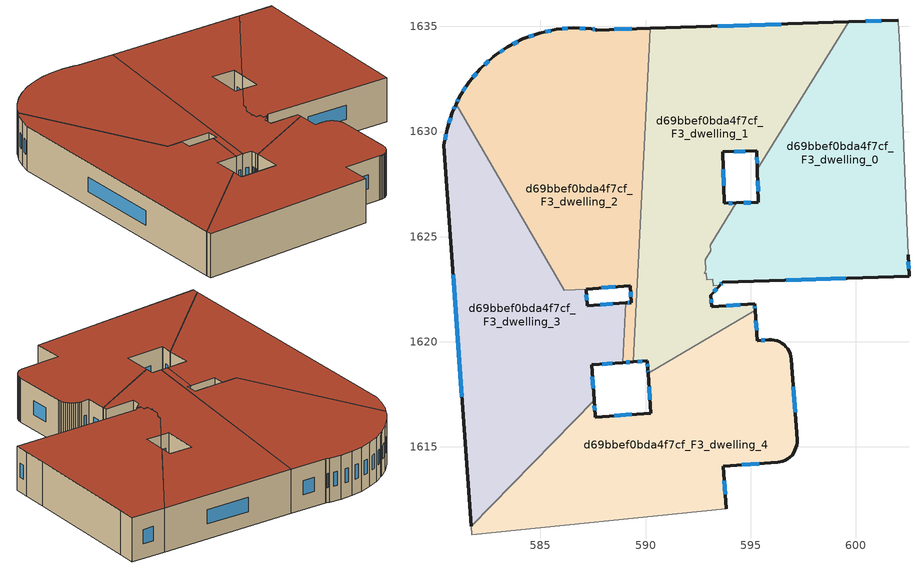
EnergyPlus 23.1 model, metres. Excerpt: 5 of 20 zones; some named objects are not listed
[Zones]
d69bbef0bda4f7cf_F3_dwelling_0
 floor to d69bbef0bda4f7cf_F2_dwelling_0 (EU_floor_Construction): 602.02,1635.29 602.03,1635.23 602.08,1634.07 602.42,1625.75 602.49,1624.15 602.53,1623.12 593.66,1622.84 593.52,1622.68 593.23,1622.67 593.2,1622.97 592.9,1622.96 592.88,1623.26 592.78,1623.26 592.87,1623.4 592.83,1623.91 593.1,1624.34 593.08,1624.59 594.32,1626.6 595.37,1626.63 595.31,1628.21 599.65,1635.21 z9
 wall outside (EU_wall_Construction): 595.31,1628.21 595.37,1626.63 594.32,1626.6 / 602.03,1635.29 599.66,1635.21 / 593.52,1622.68 593.66,1622.84 602.53,1623.12 602.49,1624.15 z9:12
 wall adiabatic (EU_wall_Construction): 602.49,1624.15 602.42,1625.75 602.08,1634.07 602.03,1635.23 602.03,1635.29 z9:12
 wall to d69bbef0bda4f7cf_F3_dwelling_1 (EU_wall_Construction): 594.32,1626.6 593.08,1624.59 593.1,1624.34 592.83,1623.91 592.87,1623.4 592.78,1623.26 592.88,1623.26 592.9,1622.96 593.2,1622.97 593.22,1622.67 593.52,1622.68 / 599.66,1635.21 595.31,1628.21 z9:12
 window (EU_Window_Construction): 595.01,1626.62 594.68,1626.61 / 595.33,1627.67 595.35,1627.17 / 601.22,1635.26 600.46,1635.24 / 602.51,1623.47 602.5,1623.8 / 596.68,1622.93 599.51,1623.02 / 593.57,1622.73 593.62,1622.78 z10.02:10.98
 roof outside (EU_roof_Construction): 602.53,1623.12 602.49,1624.15 602.42,1625.75 602.08,1634.07 602.03,1635.23 602.02,1635.29 599.65,1635.21 595.31,1628.21 595.37,1626.63 594.32,1626.6 593.08,1624.59 593.1,1624.34 592.83,1623.91 592.87,1623.4 592.78,1623.26 592.88,1623.26 592.9,1622.96 593.2,1622.97 593.22,1622.67 593.52,1622.68 593.66,1622.84 z12
d69bbef0bda4f7cf_F3_dwelling_1
 floor to d69bbef0bda4f7cf_F2_dwelling_1 (EU_floor_Construction): 599.65,1635.21 595.31,1628.21 595.28,1629.08 593.67,1629.04 593.75,1626.59 594.32,1626.6 593.08,1624.59 593.1,1624.34 592.83,1623.91 592.87,1623.4 592.78,1623.26 592.88,1623.26 592.9,1622.96 593.2,1622.97 593.22,1622.67 593.52,1622.68 593.1,1622.22 593.15,1621.66 595.19,1621.8 595.21,1621.51 590.12,1618.51 590.11,1618.68 590.08,1619.09 589.41,1619.05 590.22,1634.91 z9
 wall outside (EU_wall_Construction): 589.41,1619.05 590.08,1619.09 590.11,1618.68 590.12,1618.51 / 599.66,1635.21 590.22,1634.91 / 594.32,1626.6 593.75,1626.59 593.67,1629.04 595.28,1629.08 595.31,1628.21 / 595.21,1621.51 595.19,1621.8 593.15,1621.66 593.1,1622.22 593.52,1622.68 z9:12
 wall to d69bbef0bda4f7cf_F3_dwelling_2 (EU_wall_Construction): 590.22,1634.91 589.41,1619.05 z9:12
 wall to d69bbef0bda4f7cf_F3_dwelling_4 (EU_wall_Construction): 590.12,1618.51 595.21,1621.51 z9:12
 window (EU_Window_Construction): 590.09,1618.95 590.1,1618.82 / 589.64,1619.06 589.85,1619.08 / 596.45,1635.11 593.43,1635.02 / 595.29,1628.78 595.3,1628.5 / 594.22,1629.05 594.73,1629.07 / 593.72,1627.42 593.69,1628.2 / 594.13,1626.6 593.94,1626.59 / 593.25,1622.37 593.38,1622.52 / 593.13,1621.85 593.12,1622.03 / 594.49,1621.76 593.84,1621.71 / 595.2,1621.61 595.19,1621.7 / 590.11,1618.62 590.12,1618.57 z10.02:10.98
 roof outside (EU_roof_Construction): 595.21,1621.51 595.19,1621.8 593.15,1621.66 593.1,1622.22 593.52,1622.68 593.23,1622.67 593.2,1622.97 592.9,1622.96 592.88,1623.26 592.78,1623.26 592.87,1623.4 592.83,1623.91 593.1,1624.34 593.08,1624.59 594.32,1626.6 593.75,1626.59 593.67,1629.04 595.28,1629.08 595.31,1628.21 599.65,1635.21 590.22,1634.91 589.41,1619.05 590.08,1619.09 590.11,1618.68 590.12,1618.51 z12
d69bbef0bda4f7cf_F3_dwelling_2
 floor to d69bbef0bda4f7cf_F2_dwelling_2 (EU_floor_Construction): 590.22,1634.91 589.41,1619.05 588.91,1619.01 589.05,1621.85 589.32,1621.87 589.27,1622.66 587.17,1622.51 586.13,1622.44 580.99,1631.3 581.16,1631.67 581.61,1632.37 582.14,1633 582.75,1633.55 582.88,1633.65 583.43,1634.03 584.17,1634.4 584.95,1634.68 585.75,1634.86 586.58,1634.93 587.4,1634.89 587.67,1634.85 587.63,1634.83 z9
 wall outside (EU_wall_Construction): 587.18,1622.51 589.27,1622.66 589.32,1621.87 589.05,1621.85 / 587.68,1634.85 587.41,1634.89 586.58,1634.93 585.76,1634.86 584.95,1634.68 584.17,1634.4 583.43,1634.03 582.88,1633.65 582.75,1633.55 582.14,1633 581.61,1632.37 581.16,1631.67 580.99,1631.3 / 587.68,1634.85 587.64,1634.83 / 590.22,1634.91 587.64,1634.83 / 588.91,1619.01 589.41,1619.05 z9:12
 wall to d69bbef0bda4f7cf_F3_dwelling_3 (EU_wall_Construction): 589.05,1621.85 588.91,1619.01 / 586.13,1622.44 587.17,1622.51 / 580.99,1631.3 586.12,1622.44 z9:12
 window (EU_Window_Construction): 589.23,1621.86 589.14,1621.86 / 589.29,1622.39 589.3,1622.14 / 587.89,1622.56 588.56,1622.61 / 581.1,1631.55 581.05,1631.43 / 581.45,1632.13 581.31,1631.91 / 581.96,1632.78 581.79,1632.58 / 582.55,1633.36 582.35,1633.19 / 583.24,1633.9 583.06,1633.78 / 583.92,1634.27 583.68,1634.15 / 584.68,1634.59 584.43,1634.5 / 585.48,1634.8 585.22,1634.74 / 586.3,1634.9 586.04,1634.88 / 587.12,1634.9 586.86,1634.91 / 587.58,1634.86 587.5,1634.87 / 589.34,1634.88 588.51,1634.86 / 589.08,1619.02 589.24,1619.04 z10.02:10.98
 roof outside (EU_roof_Construction): 589.41,1619.05 590.22,1634.91 587.63,1634.83 587.67,1634.85 587.4,1634.89 586.58,1634.93 585.75,1634.86 584.95,1634.68 584.17,1634.4 583.43,1634.03 582.88,1633.65 582.75,1633.55 582.14,1633 581.61,1632.37 581.16,1631.67 580.99,1631.3 586.13,1622.44 587.17,1622.51 589.27,1622.66 589.32,1621.87 589.05,1621.85 588.91,1619.01 z12
d69bbef0bda4f7cf_F3_dwelling_3
 floor to d69bbef0bda4f7cf_F2_dwelling_3 (EU_floor_Construction): 580.99,1631.3 586.12,1622.44 587.17,1622.51 587.22,1621.71 589.05,1621.85 588.91,1619.01 587.43,1618.91 587.55,1617.22 581.7,1611.24 580.41,1629.36 580.55,1630.13 580.81,1630.92 z9
 wall outside (EU_wall_Construction): 580.99,1631.3 580.81,1630.92 580.56,1630.13 580.41,1629.36 581.7,1611.24 / 589.05,1621.85 587.22,1621.71 587.17,1622.51 / 587.55,1617.22 587.43,1618.91 588.91,1619.01 z9:12
 wall to d69bbef0bda4f7cf_F3_dwelling_4 (EU_wall_Construction): 581.71,1611.24 587.55,1617.22 z9:12
 window (EU_Window_Construction): 580.51,1629.87 580.46,1629.62 / 580.72,1630.65 580.64,1630.4 / 580.93,1631.18 580.87,1631.05 / 587.2,1621.99 587.19,1622.24 / 588.43,1621.8 587.85,1621.76 / 587.93,1618.94 588.4,1618.98 / 587.51,1617.79 587.47,1618.33 / 580.85,1623.19 581.27,1617.4 z10.02:10.98
 roof outside (EU_roof_Construction): 587.55,1617.22 587.43,1618.91 588.91,1619.01 589.05,1621.85 587.22,1621.71 587.17,1622.51 586.12,1622.44 580.99,1631.3 580.81,1630.92 580.55,1630.13 580.41,1629.36 581.7,1611.24 z12
d69bbef0bda4f7cf_F3_dwelling_4
 floor to d69bbef0bda4f7cf_F2_dwelling_4 (EU_floor_Construction): 596.37,1620 596.48,1619.93 596.58,1619.86 596.68,1619.77 596.76,1619.66 596.83,1619.55 596.87,1619.43 596.91,1619.3 596.93,1619.17 597.2,1615.34 597.2,1615.21 597.19,1615.08 597.15,1614.96 597.1,1614.84 597.04,1614.72 596.97,1614.62 596.87,1614.52 596.77,1614.44 596.65,1614.38 596.53,1614.33 596.4,1614.29 596.28,1614.27 593.69,1614.09 593.83,1612.07 581.73,1610.83 581.7,1611.24 587.55,1617.22 587.6,1616.49 587.6,1616.42 590.25,1616.61 590.12,1618.51 595.21,1621.51 595.32,1620.06 595.86,1620.09 595.99,1620.1 596.12,1620.08 596.25,1620.05 z9
 wall outside (EU_wall_Construction): 593.83,1612.07 593.69,1614.09 596.28,1614.27 596.4,1614.29 596.53,1614.33 596.65,1614.38 596.77,1614.44 596.87,1614.52 596.97,1614.62 597.04,1614.72 597.1,1614.84 597.15,1614.96 597.19,1615.08 597.2,1615.21 597.2,1615.34 596.93,1619.17 596.91,1619.3 596.87,1619.43 596.83,1619.55 596.76,1619.66 596.68,1619.77 596.58,1619.86 596.48,1619.93 596.37,1620 596.25,1620.05 596.12,1620.08 595.99,1620.1 595.86,1620.09 595.32,1620.06 595.21,1621.51 / 590.12,1618.51 590.25,1616.61 587.6,1616.42 587.6,1616.49 587.55,1617.22 z9:12
 wall adiabatic (EU_wall_Construction): 581.7,1611.24 581.73,1610.83 593.83,1612.07 z9:12
 window (EU_Window_Construction): 597.11,1616.64 597.02,1617.87 / 594.57,1614.15 595.4,1614.21 / 593.78,1612.76 593.73,1613.4 / 587.58,1616.74 587.57,1616.97 / 589.35,1616.54 588.51,1616.49 / 590.16,1617.86 590.21,1617.26 / 595.28,1620.55 595.25,1621.01 / 595.68,1620.08 595.5,1620.07 z10.02:10.98
 roof outside (EU_roof_Construction): 596.4,1614.29 596.53,1614.33 596.65,1614.38 596.77,1614.44 596.87,1614.52 596.97,1614.62 597.04,1614.72 597.1,1614.84 597.15,1614.96 597.19,1615.08 597.2,1615.21 597.2,1615.34 596.93,1619.17 596.91,1619.3 596.87,1619.43 596.83,1619.55 596.76,1619.66 596.68,1619.77 596.58,1619.86 596.48,1619.93 596.37,1620 596.25,1620.05 596.12,1620.08 595.99,1620.1 595.86,1620.09 595.32,1620.06 595.21,1621.51 590.12,1618.51 590.25,1616.61 587.6,1616.42 587.6,1616.49 587.55,1617.22 581.7,1611.24 581.73,1610.83 593.83,1612.07 593.69,1614.09 596.28,1614.27 z12
[Building]
EU S2 Campaign: North Axis=0; Terrain=City; Solar Distribution=FullExterior
[Site:Location]
Vienna: Latitude=48; Longitude=16.5; Time Zone=1; Elevation=183
[SizingPeriod:WeatherFileDays]
AnnualSizingPeriod: Begin Month=1; Begin Day of Month=1; End Month=12; End Day of Month=31; Day of Week for Start Day=Monday; Use Weather File Daylight Saving Period=No; Use Weather File Rain and Snow Indicators=No
[MATERIAL]
EU_InternalMass_Material: Roughness=MediumRough; Thickness=0.1; Conductivity=1; Density=1800; Specific Heat=900; Thermal Absorptance=0.9; Solar Absorptance=0.7; Visible Absorptance=0.7
[MATERIAL:NOMASS] Roughness=MediumRough; Thermal Absorptance=0.9; Solar Absorptance=0.7; Visible Absorptance=0.7
Name | Thermal Resistance
EU_wall_NoMass | 0.942466
EU_roof_NoMass | 0.551687
EU_floor_NoMass | 0.66527
[WINDOWMATERIAL:SIMPLEGLAZINGSYSTEM]
EU_Window_SimpleGlazing: UFactor=2.03367; Solar Heat Gain Coefficient=0.65; Visible Transmittance=0.65
[CONSTRUCTION]
EU_wall_Construction: EU_wall_NoMass
EU_roof_Construction: EU_roof_NoMass
EU_floor_Construction: EU_floor_NoMass
EU_Window_Construction: EU_Window_SimpleGlazing
EU_InternalMass_Construction: EU_InternalMass_Material
[ZONE] Type=1; Multiplier=1; Ceiling Height=autocalculate; Floor Area=autocalculate; Part of Total Floor Area=Yes
Name | Volume
d69bbef0bda4f7cf_F3_dwelling_0 | 232.044
d69bbef0bda4f7cf_F3_dwelling_1 | 251.122
d69bbef0bda4f7cf_F3_dwelling_2 | 251.186
d69bbef0bda4f7cf_F3_dwelling_3 | 245.8
d69bbef0bda4f7cf_F3_dwelling_4 | 238.051
[INTERNALMASS] Construction=EU_InternalMass_Construction
Name | Zone or ZoneList | Surface Area
d69bbef0bda4f7cf_F3_dwelling_0_EU_InternalMass | d69bbef0bda4f7cf_F3_dwelling_0 | 77.3471
d69bbef0bda4f7cf_F3_dwelling_1_EU_InternalMass | d69bbef0bda4f7cf_F3_dwelling_1 | 83.7078
d69bbef0bda4f7cf_F3_dwelling_2_EU_InternalMass | d69bbef0bda4f7cf_F3_dwelling_2 | 83.7341
d69bbef0bda4f7cf_F3_dwelling_3_EU_InternalMass | d69bbef0bda4f7cf_F3_dwelling_3 | 81.9325
d69bbef0bda4f7cf_F3_dwelling_4_EU_InternalMass | d69bbef0bda4f7cf_F3_dwelling_4 | 79.3505
[OTHEREQUIPMENT] Fuel Type=Electricity; Design Level Calculation Method=Watts/Area; Power per Zone Floor Area=1; Fraction Latent=0; Fraction Radiant=0; Fraction Lost=0; Carbon Dioxide Generation Rate=0; EndUse Subcategory=EU_Step8_InternalGains
Name | Zone or ZoneList or Space or SpaceList | Schedule
EU_Step8_InternalGain_d69bbef0bda4f7cf_F3_dwelling_0_f000 | d69bbef0bda4f7cf_F3_dwelling_0 | EU_Step8_GainSchedule_d69bbef0bda4f7cf_F3_dwelling_0_f000
EU_Step8_InternalGain_d69bbef0bda4f7cf_F3_dwelling_1_f000 | d69bbef0bda4f7cf_F3_dwelling_1 | EU_Step8_GainSchedule_d69bbef0bda4f7cf_F3_dwelling_1_f000
EU_Step8_InternalGain_d69bbef0bda4f7cf_F3_dwelling_2_f000 | d69bbef0bda4f7cf_F3_dwelling_2 | EU_Step8_GainSchedule_d69bbef0bda4f7cf_F3_dwelling_2_f000
EU_Step8_InternalGain_d69bbef0bda4f7cf_F3_dwelling_3_f000 | d69bbef0bda4f7cf_F3_dwelling_3 | EU_Step8_GainSchedule_d69bbef0bda4f7cf_F3_dwelling_3_f000
EU_Step8_InternalGain_d69bbef0bda4f7cf_F3_dwelling_4_f000 | d69bbef0bda4f7cf_F3_dwelling_4 | EU_Step8_GainSchedule_d69bbef0bda4f7cf_F3_dwelling_4_f000
[ZONEVENTILATION:DESIGNFLOWRATE] Schedule=EU_AlwaysOn; Design Flow Rate Calculation Method=AirChanges/Hour; Air Changes per Hour=0.530523; Ventilation Type=Natural; Fan Pressure Rise=0; Fan Total Efficiency=1; Constant Term Coefficient=1; Temperature Term Coefficient=0; Velocity Term Coefficient=0; Velocity Squared Term Coefficient=0; Minimum Indoor Temperature=-100; Maximum Indoor Temperature=100; Delta Temperature=-100; Minimum Outdoor Temperature=-100; Maximum Outdoor Temperature=100; Maximum Wind Speed=40
Name | Zone or ZoneList or Space or SpaceList
EU_ConstantAir_d69bbef0bda4f7cf_F3_dwelling_0 | d69bbef0bda4f7cf_F3_dwelling_0
EU_ConstantAir_d69bbef0bda4f7cf_F3_dwelling_1 | d69bbef0bda4f7cf_F3_dwelling_1
EU_ConstantAir_d69bbef0bda4f7cf_F3_dwelling_2 | d69bbef0bda4f7cf_F3_dwelling_2
EU_ConstantAir_d69bbef0bda4f7cf_F3_dwelling_3 | d69bbef0bda4f7cf_F3_dwelling_3
EU_ConstantAir_d69bbef0bda4f7cf_F3_dwelling_4 | d69bbef0bda4f7cf_F3_dwelling_4
[HVACTEMPLATE:ZONE:IDEALLOADSAIRSYSTEM] System Availability Schedule=EU_AlwaysOn; Maximum Heating Supply Air Temperature=50; Minimum Cooling Supply Air Temperature=13; Maximum Heating Supply Air Humidity Ratio=0.0156; Minimum Cooling Supply Air Humidity Ratio=0.0077; Heating Limit=NoLimit; Cooling Limit=NoLimit; Heating Availability Schedule=EU_AlwaysOn; Cooling Availability Schedule=EU_CoolingOff; Dehumidification Control Type=ConstantSensibleHeatRatio; Cooling Sensible Heat Ratio=0.7; Dehumidification Setpoint=60; Humidification Control Type=None; Humidification Setpoint=30; Outdoor Air Method=None; Outdoor Air Flow Rate per Person=0.00944; Outdoor Air Flow Rate per Zone Floor Area=0; Outdoor Air Flow Rate per Zone=0; Demand Controlled Ventilation Type=None; Outdoor Air Economizer Type=NoEconomizer; Heat Recovery Type=None; Sensible Heat Recovery Effectiveness=0.7; Latent Heat Recovery Effectiveness=0.65
Name | Template Thermostat
d69bbef0bda4f7cf_F3_dwelling_0 | EU_HeatOnly_d69bbef0bda4f7cf_F3_dwelling_0
d69bbef0bda4f7cf_F3_dwelling_1 | EU_HeatOnly_d69bbef0bda4f7cf_F3_dwelling_1
d69bbef0bda4f7cf_F3_dwelling_2 | EU_HeatOnly_d69bbef0bda4f7cf_F3_dwelling_2
d69bbef0bda4f7cf_F3_dwelling_3 | EU_HeatOnly_d69bbef0bda4f7cf_F3_dwelling_3
d69bbef0bda4f7cf_F3_dwelling_4 | EU_HeatOnly_d69bbef0bda4f7cf_F3_dwelling_4
[SIZING:ZONE] Zone Cooling Design Supply Air Temperature Input Method=SupplyAirTemperature; Zone Cooling Design Supply Air Temperature=13; Zone Heating Design Supply Air Temperature Input Method=SupplyAirTemperature; Zone Heating Design Supply Air Temperature=50; Zone Cooling Design Supply Air Humidity Ratio=0.008; Zone Heating Design Supply Air Humidity Ratio=0.008; Cooling Design Air Flow Method=DesignDay; Cooling Design Air Flow Rate=0; Cooling Minimum Air Flow per Zone Floor Area=0.000762; Cooling Minimum Air Flow=0; Cooling Minimum Air Flow Fraction=0.2; Heating Design Air Flow Method=DesignDay; Heating Design Air Flow Rate=0; Heating Maximum Air Flow per Zone Floor Area=0.002032; Heating Maximum Air Flow=0.141576; Heating Maximum Air Flow Fraction=0.3; Account for Dedicated Outdoor Air System=No; Dedicated Outdoor Air System Control Strategy=NeutralSupplyAir; Dedicated Outdoor Air Low Setpoint Temperature for Design=autosize; Dedicated Outdoor Air High Setpoint Temperature for Design=autosize; Zone Load Sizing Method=Sensible Load Only No Latent Load; Zone Latent Cooling Design Supply Air Humidity Ratio Input Method=HumidityRatioDifference; Zone Cooling Design Supply Air Humidity Ratio Difference=0.005; Zone Latent Heating Design Supply Air Humidity Ratio Input Method=HumidityRatioDifference; Zone Humidification Design Supply Air Humidity Ratio Difference=0.005
d69bbef0bda4f7cf_F3_dwelling_0; d69bbef0bda4f7cf_F3_dwelling_1; d69bbef0bda4f7cf_F3_dwelling_2; d69bbef0bda4f7cf_F3_dwelling_3; d69bbef0bda4f7cf_F3_dwelling_4
[SCHEDULE:CONSTANT]
Name | Hourly Value
EU_AlwaysOn | 1
EU_CoolingOff | 0
[SCHEDULE:FILE] Column Number=1; Rows to Skip at Top=0; Number of Hours of Data=8760; Column Separator=Comma; Interpolate to Timestep=No; Minutes per Item=60; Adjust Schedule for Daylight Savings=Yes
Name | File
EU_Step8_GainSchedule_d69bbef0bda4f7cf_F3_dwelling_0_f000 | ../../schedules/d69bbef0bda4f7cf/d69bbef0bda4f7cf_F3_dwelling_0_f000_gain.csv
EU_Step8_GainSchedule_d69bbef0bda4f7cf_F3_dwelling_1_f000 | ../../schedules/d69bbef0bda4f7cf/d69bbef0bda4f7cf_F3_dwelling_1_f000_gain.csv
EU_Step8_GainSchedule_d69bbef0bda4f7cf_F3_dwelling_2_f000 | ../../schedules/d69bbef0bda4f7cf/d69bbef0bda4f7cf_F3_dwelling_2_f000_gain.csv
EU_Step8_GainSchedule_d69bbef0bda4f7cf_F3_dwelling_3_f000 | ../../schedules/d69bbef0bda4f7cf/d69bbef0bda4f7cf_F3_dwelling_3_f000_gain.csv
EU_Step8_GainSchedule_d69bbef0bda4f7cf_F3_dwelling_4_f000 | ../../schedules/d69bbef0bda4f7cf/d69bbef0bda4f7cf_F3_dwelling_4_f000_gain.csv
